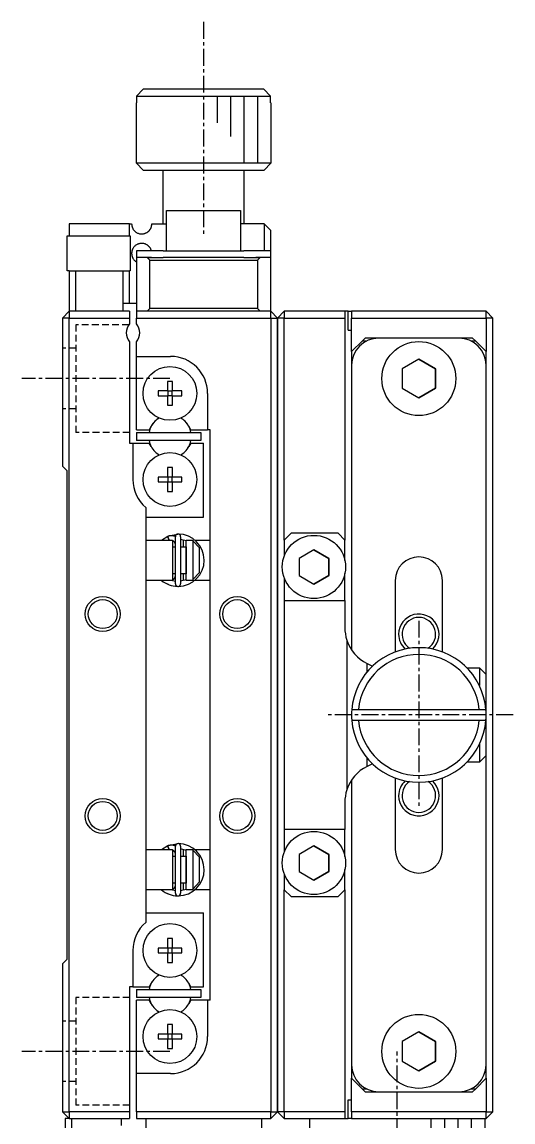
# Model space of a CAD drawing. Extents: x 10 to 415, y 10 to 242.
# Drawn here: x 198.1 to 234.6, y 116.8 to 198.5 of the extents above; entities that cross this region are included whole.
import ezdxf

# ---------------------------------------------------------------- set-up
doc = ezdxf.new("R2010")
doc.units = 0
doc.linetypes.add('CENTER', pattern=[2, 1.25, -0.25, 0.25, -0.25])
doc.linetypes.add('DASHED', pattern=[0.75, 0.5, -0.25])
doc.layers.get('0').update_dxf_attribs({"linetype": 'CONTINUOUS'})
doc.layers.add('CENTER', color=1, linetype='CENTER')

msp = doc.modelspace()

# ---------------------------------------------------------------- linework, layer by layer
at = {"color": 7, "linetype": 'CONTINUOUS'}
for p, q in [((207.09, 193.5), (206.588, 193)), ((206.588, 193), (216.556, 193)), ((206.588, 193), (206.588, 192.5)), ((216.054, 193.5), (207.09, 193.5)), ((216.556, 193), (216.054, 193.5)), ((216.556, 192.5), (216.556, 193)), ((206.588, 192.5), (206.572, 192.5)), ((206.572, 188), (206.572, 192.5)), ((216.572, 192.5), (216.556, 192.5)), ((216.572, 192.5), (216.572, 188)), ((216.572, 188), (206.572, 188)), ((207.072, 187.5), (206.572, 188)), ((207.072, 187.5), (216.072, 187.5)), ((208.572, 183.5), (208.572, 187.5)), ((214.572, 187.5), (214.572, 183.5)), ((216.572, 188), (216.072, 187.5)), ((208.822, 184.5), (214.322, 184.5)), ((208.822, 181.5), (208.822, 184.5)), ((214.322, 184.5), (214.322, 181.5)), ((206.072, 183.5), (201.572, 183.5)), ((201.572, 183.5), (201.572, 182.6)), ((206.072, 182.6), (206.072, 183.5)), ((206.072, 183.5), (206.222, 183.5)), ((206.222, 183.5), (206.222, 183.488)), ((206.222, 183.488), (206.223, 183.476)), ((206.223, 183.476), (206.223, 183.464)), ((206.223, 183.464), (206.224, 183.452)), ((206.224, 183.452), (206.225, 183.44)), ((206.225, 183.44), (206.226, 183.429)), ((206.226, 183.429), (206.227, 183.417)), ((206.227, 183.417), (206.228, 183.406)), ((206.228, 183.406), (206.231, 183.387)), ((206.231, 183.387), (206.234, 183.368)), ((206.234, 183.368), (206.237, 183.349)), ((206.237, 183.349), (206.241, 183.332)), ((206.241, 183.332), (206.245, 183.314)), ((206.245, 183.314), (206.25, 183.298)), ((206.25, 183.298), (206.257, 183.274)), ((206.257, 183.274), (206.265, 183.251)), ((206.265, 183.251), (206.276, 183.221)), ((206.276, 183.221), (206.288, 183.193)), ((206.288, 183.193), (206.301, 183.166)), ((206.301, 183.166), (206.321, 183.127)), ((206.321, 183.127), (206.346, 183.087)), ((207.616, 183.115), (207.625, 183.131)), ((207.625, 183.131), (207.638, 183.155)), ((207.638, 183.155), (207.65, 183.18)), ((207.65, 183.18), (207.662, 183.205)), ((207.662, 183.205), (207.672, 183.229)), ((207.672, 183.229), (207.681, 183.254)), ((207.681, 183.254), (207.689, 183.278)), ((207.689, 183.278), (207.697, 183.306)), ((207.697, 183.306), (207.704, 183.335)), ((207.704, 183.335), (207.71, 183.364)), ((207.71, 183.364), (207.715, 183.397)), ((207.715, 183.397), (207.719, 183.431)), ((207.719, 183.431), (207.721, 183.465)), ((207.721, 183.465), (207.722, 183.5)), ((207.722, 183.5), (208.822, 183.5)), ((216.072, 183.5), (214.322, 183.5)), ((216.072, 183.5), (216.072, 181.5)), ((216.072, 183.5), (216.572, 183)), ((201.422, 182.6), (206.122, 182.6)), ((201.422, 180), (201.422, 182.6)), ((206.122, 182.6), (206.122, 180)), ((206.346, 183.087), (206.373, 183.049)), ((206.373, 183.049), (206.402, 183.013)), ((206.402, 183.013), (206.432, 182.979)), ((206.432, 182.979), (206.465, 182.947)), ((206.465, 182.947), (206.5, 182.917)), ((206.5, 182.917), (206.536, 182.89)), ((206.536, 182.89), (206.575, 182.864)), ((206.575, 182.864), (206.616, 182.84)), ((206.616, 182.84), (206.66, 182.818)), ((206.66, 182.818), (206.706, 182.799)), ((206.706, 182.799), (206.754, 182.782)), ((206.754, 182.782), (206.804, 182.769)), ((206.804, 182.769), (206.839, 182.762)), ((206.839, 182.762), (206.875, 182.756)), ((206.875, 182.756), (206.912, 182.752)), ((206.912, 182.752), (206.94, 182.751)), ((206.94, 182.751), (206.969, 182.75)), ((206.969, 182.75), (207.008, 182.751)), ((207.008, 182.751), (207.048, 182.754)), ((207.048, 182.754), (207.081, 182.758)), ((207.081, 182.758), (207.114, 182.764)), ((207.114, 182.764), (207.147, 182.771)), ((207.147, 182.771), (207.176, 182.778)), ((207.176, 182.778), (207.204, 182.787)), ((207.204, 182.787), (207.232, 182.797)), ((207.232, 182.797), (207.26, 182.807)), ((207.26, 182.807), (207.287, 182.819)), ((207.287, 182.819), (207.314, 182.833)), ((207.314, 182.833), (207.342, 182.847)), ((207.342, 182.847), (207.369, 182.863)), ((207.369, 182.863), (207.396, 182.881)), ((207.396, 182.881), (207.422, 182.9)), ((207.422, 182.9), (207.448, 182.92)), ((207.448, 182.92), (207.471, 182.94)), ((207.471, 182.94), (207.493, 182.96)), ((207.493, 182.96), (207.515, 182.982)), ((207.515, 182.982), (207.532, 183.001)), ((207.532, 183.001), (207.549, 183.021)), ((207.549, 183.021), (207.565, 183.041)), ((207.565, 183.041), (207.586, 183.069)), ((207.586, 183.069), (207.606, 183.099)), ((207.606, 183.099), (207.616, 183.115)), ((216.572, 181.5), (216.572, 183)), ((206.249, 181.498), (206.245, 181.483)), ((206.257, 181.524), (206.249, 181.498)), ((206.265, 181.55), (206.257, 181.524)), ((206.274, 181.575), (206.265, 181.55)), ((206.281, 181.592), (206.274, 181.575)), ((206.289, 181.609), (206.281, 181.592)), ((206.305, 181.642), (206.289, 181.609)), ((206.321, 181.673), (206.305, 181.642)), ((206.339, 181.702), (206.321, 181.673)), ((206.358, 181.73), (206.339, 181.702)), ((206.389, 181.772), (206.358, 181.73)), ((206.423, 181.811), (206.389, 181.772)), ((206.459, 181.847), (206.423, 181.811)), ((206.497, 181.88), (206.459, 181.847)), ((206.537, 181.911), (206.497, 181.88)), ((206.579, 181.938), (206.537, 181.911)), ((206.572, 181.5), (206.572, 181)), ((208.572, 181.5), (206.572, 181.5)), ((206.622, 181.963), (206.579, 181.938)), ((206.668, 181.986), (206.622, 181.963)), ((206.705, 182.001), (206.668, 181.986)), ((206.743, 182.014), (206.705, 182.001)), ((206.783, 182.026), (206.743, 182.014)), ((206.823, 182.035), (206.783, 182.026)), ((206.865, 182.042), (206.823, 182.035)), ((206.907, 182.047), (206.865, 182.042)), ((206.95, 182.05), (206.907, 182.047)), ((206.994, 182.05), (206.95, 182.05)), ((207.027, 182.048), (206.994, 182.05)), ((207.061, 182.045), (207.027, 182.048)), ((207.095, 182.04), (207.061, 182.045)), ((207.133, 182.032), (207.095, 182.04)), ((207.172, 182.023), (207.133, 182.032)), ((207.203, 182.014), (207.172, 182.023)), ((207.234, 182.003), (207.203, 182.014)), ((207.265, 181.99), (207.234, 182.003)), ((207.29, 181.98), (207.265, 181.99)), ((207.314, 181.968), (207.29, 181.98)), ((207.345, 181.951), (207.314, 181.968)), ((207.376, 181.932), (207.345, 181.951)), ((207.407, 181.911), (207.376, 181.932)), ((207.429, 181.895), (207.407, 181.911)), ((207.451, 181.877), (207.429, 181.895)), ((207.47, 181.861), (207.451, 181.877)), ((207.488, 181.844), (207.47, 181.861)), ((207.507, 181.826), (207.488, 181.844)), ((207.53, 181.801), (207.507, 181.826)), ((207.553, 181.774), (207.53, 181.801)), ((207.569, 181.754), (207.553, 181.774)), ((207.584, 181.734), (207.569, 181.754)), ((207.599, 181.712), (207.584, 181.734)), ((207.613, 181.69), (207.599, 181.712)), ((207.626, 181.667), (207.613, 181.69)), ((207.639, 181.643), (207.626, 181.667)), ((207.65, 181.621), (207.639, 181.643)), ((207.66, 181.599), (207.65, 181.621)), ((207.67, 181.576), (207.66, 181.599)), ((207.679, 181.551), (207.67, 181.576)), ((207.687, 181.526), (207.679, 181.551)), ((207.695, 181.5), (207.687, 181.526)), ((208.572, 181.5), (214.572, 181.5)), ((216.572, 181.5), (214.572, 181.5)), ((216.572, 181), (216.572, 181.5)), ((206.223, 181.324), (206.222, 181.312)), ((206.222, 181.312), (206.222, 181.3)), ((206.222, 181.3), (206.222, 181.288)), ((206.222, 181.288), (206.223, 181.277)), ((206.224, 181.347), (206.223, 181.336)), ((206.223, 181.336), (206.223, 181.324)), ((206.223, 181.277), (206.223, 181.263)), ((206.223, 181.263), (206.224, 181.25)), ((206.225, 181.37), (206.224, 181.359)), ((206.224, 181.359), (206.224, 181.347)), ((206.224, 181.25), (206.225, 181.237)), ((206.227, 181.385), (206.225, 181.37)), ((206.225, 181.237), (206.226, 181.223)), ((206.226, 181.223), (206.228, 181.211)), ((206.229, 181.399), (206.227, 181.385)), ((206.228, 181.211), (206.229, 181.198)), ((206.231, 181.413), (206.229, 181.399)), ((206.229, 181.198), (206.232, 181.178)), ((206.233, 181.427), (206.231, 181.413)), ((206.232, 181.178), (206.236, 181.159)), ((206.235, 181.441), (206.233, 181.427)), ((206.238, 181.454), (206.235, 181.441)), ((206.236, 181.159), (206.239, 181.14)), ((206.241, 181.469), (206.238, 181.454)), ((206.239, 181.14), (206.243, 181.122)), ((206.245, 181.483), (206.241, 181.469)), ((206.243, 181.122), (206.248, 181.105)), ((206.248, 181.105), (206.253, 181.088)), ((206.253, 181.088), (206.261, 181.062)), ((206.261, 181.062), (206.269, 181.038)), ((206.269, 181.038), (206.279, 181.014)), ((206.279, 181.014), (206.291, 180.987)), ((206.291, 180.987), (206.303, 180.961)), ((206.303, 180.961), (206.316, 180.936)), ((206.316, 180.936), (206.334, 180.906)), ((206.334, 180.906), (206.353, 180.877)), ((206.353, 180.877), (206.382, 180.837)), ((206.382, 180.837), (206.414, 180.799)), ((206.414, 180.799), (206.448, 180.763)), ((206.448, 180.763), (206.485, 180.73)), ((206.485, 180.73), (206.523, 180.699)), ((206.523, 180.699), (206.564, 180.67)), ((206.564, 180.67), (206.572, 180.666)), ((207.372, 181), (206.572, 181)), ((206.572, 181), (206.572, 177)), ((207.7, 181), (207.372, 181)), ((207.372, 181), (207.572, 180.8)), ((207.372, 181), (207.7, 181)), ((207.572, 180.8), (215.572, 180.8)), ((207.572, 177.2), (207.572, 180.8)), ((207.7, 181), (208.572, 181)), ((214.572, 181), (208.572, 181)), ((214.572, 181), (215.444, 181)), ((215.772, 181), (215.444, 181)), ((215.444, 181), (215.772, 181)), ((215.572, 180.8), (215.772, 181)), ((215.572, 180.8), (215.572, 177.2)), ((216.572, 181), (215.772, 181)), ((216.572, 177), (216.572, 181)), ((201.572, 180), (201.422, 180)), ((201.572, 180), (202.072, 180)), ((201.572, 180), (201.572, 177)), ((202.072, 177), (202.072, 180)), ((202.072, 180), (205.572, 180)), ((205.572, 180), (206.072, 180)), ((205.572, 180), (205.572, 177.6)), ((206.122, 180), (206.072, 180)), ((206.072, 177.6), (206.072, 180)), ((205.572, 177.6), (206.072, 177.6)), ((205.572, 177.6), (205.572, 177)), ((206.072, 177.6), (206.572, 177.6)), ((201.572, 177), (201.072, 176.5)), ((201.572, 177), (201.572, 176.5)), ((206.072, 177), (201.572, 177)), ((206.072, 177), (206.072, 176.5)), ((216.572, 177), (206.572, 177)), ((206.572, 177), (206.572, 176.5)), ((207.572, 177.2), (207.372, 177)), ((215.572, 177.2), (207.572, 177.2)), ((215.772, 177), (215.572, 177.2)), ((216.572, 176.5), (216.572, 177)), ((216.572, 177), (217.072, 176.5)), ((217.572, 177), (217.072, 176.5)), ((217.572, 177), (217.572, 176.5)), ((222.072, 177), (217.572, 177)), ((222.072, 177), (222.072, 176.5)), ((222.322, 177), (222.072, 177)), ((222.322, 175.6), (222.322, 177)), ((222.322, 177), (222.572, 177)), ((232.572, 177), (222.572, 177)), ((222.572, 177), (222.572, 176.5)), ((232.572, 176.5), (232.572, 177)), ((233.072, 176.5), (232.572, 177)), ((201.572, 176.5), (201.072, 176.5)), ((201.072, 176.5), (201.072, 165.5)), ((201.572, 176.5), (206.072, 176.5)), ((201.572, 117.5), (201.572, 176.5)), ((206.072, 176.5), (206.072, 176.061)), ((206.572, 176.5), (216.572, 176.5)), ((206.572, 176.061), (206.572, 176.5)), ((216.572, 176.5), (216.572, 117.5)), ((216.572, 176.5), (217.072, 176.5)), ((217.072, 117.5), (217.072, 176.5)), ((217.572, 176.5), (217.072, 176.5)), ((217.072, 176.5), (217.072, 117.5)), ((217.572, 176.5), (222.072, 176.5)), ((217.572, 160), (217.572, 176.5)), ((222.072, 176.5), (222.072, 160)), ((222.572, 176.5), (232.572, 176.5)), ((222.572, 174), (222.572, 176.5)), ((232.572, 176.5), (232.572, 174)), ((233.072, 176.5), (232.572, 176.5)), ((233.072, 117.5), (233.072, 176.5)), ((222.322, 175.6), (222.572, 175.6)), ((223.572, 175), (223.372, 174.8)), ((224.572, 175), (223.572, 175)), ((230.572, 175), (224.572, 175)), ((231.572, 175), (230.572, 175)), ((231.772, 174.8), (231.572, 175)), ((206.072, 174.739), (206.072, 167.2)), ((206.572, 173.65), (206.572, 174.739)), ((222.572, 174), (223.372, 174.8)), ((223.372, 174.8), (223.7, 174.8)), ((231.444, 174.8), (231.772, 174.8)), ((231.772, 174.8), (232.572, 174)), ((206.572, 173.65), (209.122, 173.65)), ((206.572, 168.2), (206.572, 173.65)), ((222.572, 174), (222.572, 173)), ((227.572, 173.443), (226.322, 172.722)), ((228.822, 172.722), (227.572, 173.443)), ((227.572, 173.443), (228.822, 172.722)), ((232.572, 173), (232.572, 174)), ((222.572, 173), (222.572, 151.842)), ((226.322, 172.722), (226.322, 171.278)), ((228.822, 171.278), (228.822, 172.722)), ((228.822, 172.722), (228.822, 171.278)), ((232.572, 150), (232.572, 173)), ((208.892, 171.786), (208.892, 171.08)), ((209.252, 171.786), (208.892, 171.786)), ((209.252, 171.08), (209.252, 171.786)), ((208.186, 171.08), (208.186, 170.72)), ((208.892, 171.08), (208.186, 171.08)), ((208.903, 171.07), (208.892, 171.08)), ((209.242, 171.07), (208.903, 171.07)), ((208.903, 171.07), (208.903, 170.73)), ((209.242, 171.07), (209.252, 171.08)), ((209.242, 170.73), (209.242, 171.07)), ((209.959, 171.08), (209.252, 171.08)), ((209.959, 170.72), (209.959, 171.08)), ((211.872, 170.9), (211.872, 168.2)), ((226.322, 171.278), (227.572, 170.557)), ((227.572, 170.557), (228.822, 171.278)), ((228.822, 171.278), (227.572, 170.557)), ((208.186, 170.72), (208.892, 170.72)), ((208.903, 170.73), (208.892, 170.72)), ((208.892, 170.72), (208.892, 170.014)), ((208.903, 170.73), (209.242, 170.73)), ((209.242, 170.73), (209.252, 170.72)), ((209.252, 170.72), (209.959, 170.72)), ((209.252, 170.014), (209.252, 170.72)), ((208.892, 170.014), (209.252, 170.014)), ((207.672, 168.46), (207.521, 168.2)), ((210.623, 168.2), (210.473, 168.46)), ((206.572, 168.2), (207.521, 168.2)), ((206.572, 168), (206.572, 167.4)), ((206.572, 168), (211.372, 168)), ((210.623, 168.2), (211.872, 168.2)), ((211.372, 168), (211.372, 167.4)), ((212.072, 168.2), (211.872, 168.2)), ((212.072, 125.8), (212.072, 168.2)), ((206.072, 167.2), (206.322, 167.2)), ((206.322, 167.2), (206.322, 164.5)), ((206.322, 167.2), (207.521, 167.2)), ((211.372, 167.4), (206.572, 167.4)), ((207.672, 166.94), (207.521, 167.2)), ((210.623, 167.2), (210.473, 166.94)), ((210.623, 167.2), (211.572, 167.2)), ((211.572, 161.7), (211.572, 167.2)), ((201.422, 165.15), (201.072, 165.5)), ((201.422, 128.85), (201.422, 165.15)), ((208.892, 165.386), (208.892, 164.68)), ((209.252, 165.386), (208.892, 165.386)), ((209.252, 164.68), (209.252, 165.386)), ((208.186, 164.68), (208.186, 164.32)), ((208.892, 164.68), (208.186, 164.68)), ((208.186, 164.32), (208.892, 164.32)), ((208.903, 164.67), (208.892, 164.68)), ((208.903, 164.33), (208.892, 164.32)), ((208.892, 164.32), (208.892, 163.614)), ((209.242, 164.67), (208.903, 164.67)), ((208.903, 164.67), (208.903, 164.33)), ((208.903, 164.33), (209.242, 164.33)), ((209.242, 164.67), (209.252, 164.68)), ((209.242, 164.33), (209.242, 164.67)), ((209.242, 164.33), (209.252, 164.32)), ((209.959, 164.68), (209.252, 164.68)), ((209.252, 164.32), (209.959, 164.32)), ((209.252, 163.614), (209.252, 164.32)), ((209.959, 164.32), (209.959, 164.68)), ((208.892, 163.614), (209.252, 163.614)), ((207.272, 162.421), (207.272, 159.575)), ((207.272, 161.7), (211.572, 161.7)), ((208.436, 160), (208.908, 160.288)), ((208.899, 160.284), (208.898, 160.282)), ((208.898, 160.282), (208.997, 160)), ((208.905, 160.283), (208.904, 160.28)), ((208.904, 160.28), (208.904, 160.275)), ((208.904, 160.275), (208.905, 160.268)), ((208.906, 160.286), (208.905, 160.283)), ((208.905, 160.268), (208.906, 160.261)), ((208.907, 160.288), (208.906, 160.286)), ((208.906, 160.261), (208.907, 160.253)), ((208.909, 160.289), (208.907, 160.288)), ((208.907, 160.253), (208.909, 160.244)), ((208.908, 160.288), (208.938, 160.3)), ((208.909, 160.244), (208.912, 160.235)), ((208.912, 160.235), (208.915, 160.224)), ((208.938, 160.3), (208.97, 160.312)), ((208.957, 160.308), (209.645, 160.444)), ((208.97, 160.312), (209.003, 160.321)), ((209.003, 160.321), (209.036, 160.329)), ((209.036, 160.329), (209.07, 160.335)), ((209.07, 160.335), (209.104, 160.34)), ((209.104, 160.34), (209.138, 160.343)), ((209.138, 160.343), (209.173, 160.344)), ((209.173, 160.344), (209.207, 160.343)), ((209.207, 160.343), (209.241, 160.341)), ((209.241, 160.341), (209.275, 160.337)), ((209.275, 160.337), (209.309, 160.331)), ((209.309, 160.331), (209.342, 160.323)), ((209.342, 160.323), (209.375, 160.314)), ((209.375, 160.314), (209.408, 160.304)), ((209.408, 160.304), (209.44, 160.291)), ((209.44, 160.291), (209.471, 160.277)), ((209.471, 160.277), (209.479, 160.274)), ((209.477, 156.75), (209.477, 160.25)), ((209.867, 160.25), (209.867, 156.75)), ((218.072, 160.5), (217.572, 160)), ((221.572, 160.5), (218.072, 160.5)), ((222.072, 160), (221.572, 160.5)), ((207.272, 160), (209.272, 160)), ((207.272, 159.575), (207.272, 157.425)), ((208.915, 160.224), (208.918, 160.213)), ((208.918, 160.213), (208.922, 160.201)), ((208.922, 160.201), (208.926, 160.188)), ((208.926, 160.188), (208.93, 160.175)), ((208.93, 160.175), (208.935, 160.162)), ((208.935, 160.162), (208.941, 160.148)), ((208.941, 160.148), (208.946, 160.134)), ((208.946, 160.134), (208.952, 160.12)), ((208.952, 160.12), (208.958, 160.106)), ((208.958, 160.106), (208.964, 160.092)), ((208.964, 160.092), (208.97, 160.077)), ((208.97, 160.077), (208.976, 160.064)), ((208.976, 160.064), (208.983, 160.05)), ((208.983, 160.05), (208.989, 160.037)), ((208.989, 160.037), (208.995, 160.024)), ((208.995, 160.024), (209.001, 160.012)), ((209.001, 160.012), (209.008, 160)), ((209.272, 160), (209.272, 157)), ((209.276, 159.937), (209.272, 159.938)), ((209.272, 159.5), (209.477, 159.5)), ((209.29, 159.931), (209.276, 159.937)), ((209.304, 159.925), (209.29, 159.931)), ((209.317, 159.918), (209.304, 159.925)), ((209.33, 159.911), (209.317, 159.918)), ((209.343, 159.903), (209.33, 159.911)), ((209.355, 159.894), (209.343, 159.903)), ((209.367, 159.885), (209.355, 159.894)), ((209.378, 159.875), (209.367, 159.885)), ((209.389, 159.865), (209.378, 159.875)), ((209.399, 159.854), (209.389, 159.865)), ((209.409, 159.842), (209.399, 159.854)), ((209.418, 159.83), (209.409, 159.842)), ((209.427, 159.818), (209.418, 159.83)), ((209.434, 159.805), (209.427, 159.818)), ((209.442, 159.792), (209.434, 159.805)), ((209.448, 159.779), (209.442, 159.792)), ((209.454, 159.765), (209.448, 159.779)), ((209.46, 159.751), (209.454, 159.765)), ((209.464, 159.737), (209.46, 159.751)), ((209.468, 159.722), (209.464, 159.737)), ((209.471, 159.707), (209.468, 159.722)), ((209.474, 159.693), (209.471, 159.707)), ((209.476, 159.678), (209.474, 159.693)), ((209.477, 159.663), (209.476, 159.678)), ((209.477, 159.649), (209.477, 159.663)), ((210.272, 159.935), (209.867, 160.044)), ((209.867, 159.5), (210.272, 159.5)), ((210.072, 159.5), (210.072, 160)), ((210.072, 160), (210.083, 160)), ((210.083, 160), (210.083, 160)), ((210.083, 160), (210.083, 160)), ((210.084, 160), (210.084, 160)), ((210.084, 160), (210.084, 160)), ((210.272, 157), (210.272, 160)), ((210.272, 159.5), (210.272, 160)), ((210.272, 160), (210.772, 160)), ((210.272, 159.5), (210.272, 157.5)), ((210.272, 157.5), (210.272, 159.5)), ((210.772, 160), (210.772, 159.949)), ((210.772, 159.949), (210.772, 157.058)), ((211.272, 159.42), (210.772, 159.949)), ((210.908, 160), (210.908, 160)), ((210.909, 160), (212.072, 160)), ((211.272, 157.587), (211.272, 159.42)), ((217.572, 160), (217.572, 158.826)), ((222.072, 158.482), (222.072, 160)), ((219.772, 159.27), (218.672, 158.635)), ((218.672, 158.635), (218.672, 157.365)), ((220.872, 158.635), (219.772, 159.27)), ((219.772, 159.27), (220.872, 158.635)), ((220.872, 157.365), (220.872, 158.635)), ((220.872, 158.635), (220.872, 157.365)), ((207.272, 157.425), (207.272, 136.575)), ((209.272, 157), (207.272, 157)), ((209.261, 157), (209.272, 156.997)), ((209.477, 157.5), (209.272, 157.5)), ((209.272, 157.062), (209.282, 157.066)), ((209.272, 156.997), (209.477, 156.956)), ((209.282, 157.066), (209.296, 157.071)), ((209.296, 157.071), (209.31, 157.078)), ((209.31, 157.078), (209.323, 157.085)), ((209.323, 157.085), (209.336, 157.093)), ((209.336, 157.093), (209.348, 157.101)), ((209.348, 157.101), (209.36, 157.11)), ((209.36, 157.11), (209.372, 157.12)), ((209.372, 157.12), (209.383, 157.13)), ((209.383, 157.13), (209.394, 157.141)), ((209.394, 157.141), (209.404, 157.152)), ((209.404, 157.152), (209.413, 157.163)), ((209.413, 157.163), (209.422, 157.176)), ((209.422, 157.176), (209.43, 157.188)), ((209.43, 157.188), (209.438, 157.201)), ((209.438, 157.201), (209.445, 157.214)), ((209.445, 157.214), (209.451, 157.228)), ((209.451, 157.228), (209.457, 157.242)), ((209.457, 157.242), (209.462, 157.256)), ((209.462, 157.256), (209.466, 157.271)), ((209.466, 157.271), (209.47, 157.285)), ((209.47, 157.285), (209.473, 157.3)), ((209.473, 157.3), (209.475, 157.315)), ((209.475, 157.315), (209.476, 157.33)), ((209.476, 157.33), (209.477, 157.345)), ((209.477, 157.345), (209.477, 157.351)), ((210.272, 157.5), (209.867, 157.5)), ((209.867, 156.957), (210.272, 157.064)), ((210.072, 157), (210.072, 157.5)), ((210.082, 157), (210.072, 157)), ((210.084, 157), (210.083, 157)), ((210.083, 157), (210.083, 157)), ((210.083, 157), (210.083, 157)), ((210.083, 157), (210.083, 157)), ((210.083, 157), (210.083, 157)), ((210.083, 157), (210.083, 157)), ((210.084, 157), (210.084, 157)), ((210.084, 157), (210.084, 157)), ((210.272, 157), (210.272, 157.5)), ((210.772, 157), (210.272, 157)), ((210.772, 157.058), (211.272, 157.587)), ((210.772, 157.058), (210.772, 157)), ((212.072, 157), (210.909, 157)), ((211.272, 157.58), (211.272, 157.587)), ((217.572, 157.174), (217.572, 155.5)), ((218.672, 157.365), (219.772, 156.73)), ((219.772, 156.73), (220.872, 157.365)), ((220.872, 157.365), (219.772, 156.73)), ((222.072, 155.5), (222.072, 157.518)), ((225.822, 157), (225.822, 151.684)), ((229.322, 151.684), (229.322, 157)), ((208.908, 156.713), (208.89, 156.72)), ((208.907, 156.712), (208.908, 156.712)), ((208.908, 156.712), (208.909, 156.711)), ((208.945, 156.697), (208.908, 156.712)), ((208.911, 156.712), (208.909, 156.711)), ((208.909, 156.711), (208.909, 156.712)), ((208.948, 156.696), (208.945, 156.697)), ((208.95, 156.695), (208.948, 156.696)), ((208.954, 156.694), (208.95, 156.695)), ((208.955, 156.693), (208.954, 156.694)), ((208.957, 156.693), (208.955, 156.693)), ((208.958, 156.692), (208.957, 156.693)), ((208.96, 156.692), (208.958, 156.692)), ((208.961, 156.691), (208.96, 156.692)), ((208.962, 156.691), (208.961, 156.691)), ((208.963, 156.691), (208.962, 156.691)), ((208.964, 156.69), (208.963, 156.691)), ((208.965, 156.69), (208.964, 156.69)), ((208.966, 156.69), (208.965, 156.69)), ((217.572, 155.5), (222.072, 155.5)), ((217.572, 155.5), (217.572, 138.5)), ((222.072, 155.5), (222.072, 153.5)), ((222.222, 152.563), (222.222, 141.437)), ((223.722, 150.19), (223.722, 150.821)), ((231.143, 150.5), (232.072, 150.5)), ((232.072, 150.5), (232.072, 149.179)), ((232.572, 150), (232.072, 150.5)), ((232.572, 147), (232.572, 150)), ((222.588, 147.4), (223.09, 147.4)), ((223.09, 147.4), (232.054, 147.4)), ((232.054, 147.4), (232.556, 147.4)), ((223.09, 146.6), (222.588, 146.6)), ((232.054, 146.6), (223.09, 146.6)), ((232.556, 146.6), (232.054, 146.6)), ((232.572, 144), (232.572, 147)), ((232.072, 144.821), (232.072, 143.5)), ((232.072, 143.5), (232.572, 144)), ((232.572, 121), (232.572, 144)), ((223.722, 143.179), (223.722, 143.81)), ((232.072, 143.5), (231.143, 143.5)), ((225.822, 142.316), (225.822, 137)), ((229.322, 137), (229.322, 142.316)), ((222.572, 142.158), (222.572, 121)), ((222.072, 140.5), (222.072, 138.5)), ((222.072, 138.5), (217.572, 138.5)), ((217.572, 138.5), (217.572, 136.826)), ((222.072, 136.482), (222.072, 138.5)), ((208.957, 137.308), (209.645, 137.444)), ((209.104, 137.34), (209.138, 137.343)), ((209.138, 137.343), (209.173, 137.344)), ((209.173, 137.344), (209.207, 137.343)), ((209.207, 137.343), (209.241, 137.341)), ((209.241, 137.341), (209.275, 137.337)), ((207.272, 137), (209.272, 137)), ((207.272, 136.575), (207.272, 134.425)), ((208.436, 137), (208.908, 137.288)), ((208.879, 137.275), (208.899, 137.283)), ((208.899, 137.284), (208.997, 137)), ((208.905, 137.283), (208.904, 137.28)), ((208.904, 137.28), (208.904, 137.275)), ((208.904, 137.275), (208.905, 137.268)), ((208.906, 137.286), (208.905, 137.283)), ((208.905, 137.268), (208.906, 137.261)), ((208.907, 137.288), (208.906, 137.286)), ((208.906, 137.261), (208.907, 137.253)), ((208.909, 137.289), (208.907, 137.288)), ((208.907, 137.253), (208.909, 137.244)), ((208.908, 137.288), (208.938, 137.3)), ((208.909, 137.244), (208.912, 137.235)), ((208.912, 137.235), (208.915, 137.224)), ((208.915, 137.224), (208.918, 137.213)), ((208.918, 137.213), (208.922, 137.201)), ((208.922, 137.201), (208.926, 137.188)), ((208.926, 137.188), (208.93, 137.175)), ((208.93, 137.175), (208.935, 137.162)), ((208.935, 137.162), (208.941, 137.148)), ((208.938, 137.3), (208.97, 137.312)), ((208.941, 137.148), (208.946, 137.134)), ((208.946, 137.134), (208.952, 137.12)), ((208.952, 137.12), (208.958, 137.106)), ((208.958, 137.106), (208.964, 137.092)), ((208.964, 137.092), (208.97, 137.077)), ((208.97, 137.312), (209.003, 137.321)), ((208.97, 137.077), (208.976, 137.064)), ((208.976, 137.064), (208.983, 137.05)), ((208.983, 137.05), (208.989, 137.037)), ((208.989, 137.037), (208.995, 137.024)), ((208.995, 137.024), (209.001, 137.012)), ((209.001, 137.012), (209.008, 137)), ((209.003, 137.321), (209.036, 137.329)), ((209.036, 137.329), (209.07, 137.335)), ((209.07, 137.335), (209.104, 137.34)), ((209.272, 137), (209.272, 134)), ((209.276, 136.937), (209.272, 136.938)), ((209.275, 137.337), (209.309, 137.331)), ((209.29, 136.931), (209.276, 136.937)), ((209.304, 136.925), (209.29, 136.931)), ((209.317, 136.918), (209.304, 136.925)), ((209.309, 137.331), (209.342, 137.323)), ((209.33, 136.911), (209.317, 136.918)), ((209.343, 136.903), (209.33, 136.911)), ((209.342, 137.323), (209.375, 137.314)), ((209.355, 136.894), (209.343, 136.903)), ((209.367, 136.885), (209.355, 136.894)), ((209.378, 136.875), (209.367, 136.885)), ((209.375, 137.314), (209.408, 137.304)), ((209.389, 136.865), (209.378, 136.875)), ((209.399, 136.854), (209.389, 136.865)), ((209.409, 136.842), (209.399, 136.854)), ((209.408, 137.304), (209.44, 137.291)), ((209.418, 136.83), (209.409, 136.842)), ((209.427, 136.818), (209.418, 136.83)), ((209.434, 136.805), (209.427, 136.818)), ((209.442, 136.792), (209.434, 136.805)), ((209.44, 137.291), (209.471, 137.277)), ((209.448, 136.779), (209.442, 136.792)), ((209.454, 136.765), (209.448, 136.779)), ((209.46, 136.751), (209.454, 136.765)), ((209.464, 136.737), (209.46, 136.751)), ((209.468, 136.722), (209.464, 136.737)), ((209.471, 136.707), (209.468, 136.722)), ((209.471, 137.277), (209.479, 137.274)), ((209.474, 136.693), (209.471, 136.707)), ((209.476, 136.678), (209.474, 136.693)), ((209.477, 136.663), (209.476, 136.678)), ((209.477, 133.75), (209.477, 137.25)), ((209.477, 136.649), (209.477, 136.663)), ((209.867, 137.25), (209.867, 133.75)), ((210.272, 136.935), (209.867, 137.044)), ((210.072, 136.5), (210.072, 137)), ((210.072, 137), (210.083, 137)), ((210.083, 137), (210.083, 137)), ((210.083, 137), (210.083, 137)), ((210.084, 137), (210.084, 137)), ((210.084, 137), (210.084, 137)), ((210.272, 134), (210.272, 137)), ((210.272, 136.5), (210.272, 137)), ((210.272, 137), (210.772, 137)), ((210.772, 137), (210.772, 136.949)), ((210.772, 136.949), (210.772, 134.058)), ((211.272, 136.42), (210.772, 136.949)), ((210.908, 137), (210.908, 137)), ((210.909, 137), (212.072, 137)), ((219.772, 137.27), (218.672, 136.635)), ((218.672, 136.635), (218.672, 135.365)), ((220.872, 136.635), (219.772, 137.27)), ((219.772, 137.27), (220.872, 136.635)), ((220.872, 135.365), (220.872, 136.635)), ((220.872, 136.635), (220.872, 135.365)), ((209.272, 136.5), (209.477, 136.5)), ((209.867, 136.5), (210.272, 136.5)), ((210.272, 134.5), (210.272, 136.5)), ((210.272, 136.5), (210.272, 134.5)), ((211.272, 134.587), (211.272, 136.42)), ((217.572, 135.174), (217.572, 134)), ((218.672, 135.365), (219.772, 134.73)), ((219.772, 134.73), (220.872, 135.365)), ((220.872, 135.365), (219.772, 134.73)), ((222.072, 134), (222.072, 135.518)), ((207.272, 134.425), (207.272, 131.579)), ((209.477, 134.5), (209.272, 134.5)), ((209.282, 134.066), (209.296, 134.071)), ((209.296, 134.071), (209.31, 134.078)), ((209.31, 134.078), (209.323, 134.085)), ((209.323, 134.085), (209.336, 134.093)), ((209.336, 134.093), (209.348, 134.101)), ((209.348, 134.101), (209.36, 134.11)), ((209.36, 134.11), (209.372, 134.12)), ((209.372, 134.12), (209.383, 134.13)), ((209.383, 134.13), (209.394, 134.141)), ((209.394, 134.141), (209.404, 134.152)), ((209.404, 134.152), (209.413, 134.163)), ((209.413, 134.163), (209.422, 134.176)), ((209.422, 134.176), (209.43, 134.188)), ((209.43, 134.188), (209.438, 134.201)), ((209.438, 134.201), (209.445, 134.214)), ((209.445, 134.214), (209.451, 134.228)), ((209.451, 134.228), (209.457, 134.242)), ((209.457, 134.242), (209.462, 134.256)), ((209.462, 134.256), (209.466, 134.271)), ((209.466, 134.271), (209.47, 134.285)), ((209.47, 134.285), (209.473, 134.3)), ((209.473, 134.3), (209.475, 134.315)), ((209.475, 134.315), (209.476, 134.33)), ((209.476, 134.33), (209.477, 134.345)), ((209.477, 134.345), (209.477, 134.351)), ((210.272, 134.5), (209.867, 134.5)), ((210.072, 134), (210.072, 134.5)), ((210.272, 134), (210.272, 134.5)), ((210.772, 134.058), (211.272, 134.587)), ((211.272, 134.58), (211.272, 134.587)), ((209.272, 134), (207.272, 134)), ((208.908, 133.713), (208.875, 133.727)), ((208.907, 133.712), (208.908, 133.712)), ((208.908, 133.712), (208.909, 133.711)), ((208.945, 133.697), (208.908, 133.712)), ((208.911, 133.712), (208.909, 133.711)), ((208.909, 133.711), (208.909, 133.712)), ((208.948, 133.696), (208.945, 133.697)), ((208.95, 133.695), (208.948, 133.696)), ((208.954, 133.694), (208.95, 133.695)), ((208.955, 133.693), (208.954, 133.694)), ((208.957, 133.693), (208.955, 133.693)), ((208.958, 133.692), (208.957, 133.693)), ((208.96, 133.692), (208.958, 133.692)), ((208.961, 133.691), (208.96, 133.692)), ((208.962, 133.691), (208.961, 133.691)), ((208.963, 133.691), (208.962, 133.691)), ((208.964, 133.69), (208.963, 133.691)), ((208.965, 133.69), (208.964, 133.69)), ((208.966, 133.69), (208.965, 133.69)), ((209.261, 134), (209.272, 133.997)), ((209.272, 134.062), (209.282, 134.066)), ((209.272, 133.997), (209.477, 133.956)), ((209.867, 133.957), (210.272, 134.064)), ((210.082, 134), (210.072, 134)), ((210.084, 134), (210.083, 134)), ((210.083, 134), (210.083, 134)), ((210.083, 134), (210.083, 134)), ((210.083, 134), (210.083, 134)), ((210.083, 134), (210.083, 134)), ((210.083, 134), (210.083, 134)), ((210.084, 134), (210.084, 134)), ((210.084, 134), (210.084, 134)), ((210.772, 134), (210.272, 134)), ((210.772, 134.058), (210.772, 134)), ((212.072, 134), (210.909, 134)), ((217.572, 134), (218.072, 133.5)), ((217.572, 117.5), (217.572, 134)), ((218.072, 133.5), (221.572, 133.5)), ((221.572, 133.5), (222.072, 134)), ((222.072, 134), (222.072, 117.5)), ((207.272, 132.3), (211.572, 132.3)), ((211.572, 126.8), (211.572, 132.3)), ((208.892, 130.386), (208.892, 129.68)), ((209.252, 130.386), (208.892, 130.386)), ((209.252, 129.68), (209.252, 130.386)), ((206.322, 129.5), (206.322, 126.8)), ((208.186, 129.68), (208.186, 129.32)), ((208.892, 129.68), (208.186, 129.68)), ((208.186, 129.32), (208.892, 129.32)), ((208.903, 129.67), (208.892, 129.68)), ((208.903, 129.33), (208.892, 129.32)), ((208.892, 129.32), (208.892, 128.614)), ((209.242, 129.67), (208.903, 129.67)), ((208.903, 129.67), (208.903, 129.33)), ((208.903, 129.33), (209.242, 129.33)), ((209.242, 129.67), (209.252, 129.68)), ((209.242, 129.33), (209.242, 129.67)), ((209.242, 129.33), (209.252, 129.32)), ((209.959, 129.68), (209.252, 129.68)), ((209.252, 129.32), (209.959, 129.32)), ((209.252, 128.614), (209.252, 129.32)), ((209.959, 129.32), (209.959, 129.68)), ((201.072, 128.5), (201.422, 128.85)), ((201.072, 128.5), (201.072, 117.5)), ((208.892, 128.614), (209.252, 128.614)), ((206.072, 126.8), (206.072, 117.5)), ((206.322, 126.8), (206.072, 126.8)), ((206.322, 126.8), (207.521, 126.8)), ((207.672, 127.06), (207.521, 126.8)), ((210.623, 126.8), (210.473, 127.06)), ((210.623, 126.8), (211.572, 126.8)), ((206.572, 126.6), (206.572, 126)), ((206.572, 126.6), (211.372, 126.6)), ((211.372, 126), (206.572, 126)), ((211.372, 126.6), (211.372, 126)), ((207.521, 125.8), (206.572, 125.8)), ((206.572, 120.35), (206.572, 125.8)), ((207.672, 125.54), (207.521, 125.8)), ((210.623, 125.8), (210.473, 125.54)), ((211.872, 125.8), (210.623, 125.8)), ((212.072, 125.8), (211.872, 125.8)), ((211.872, 125.8), (211.872, 123.1)), ((208.892, 123.986), (208.892, 123.28)), ((209.252, 123.986), (208.892, 123.986)), ((209.252, 123.28), (209.252, 123.986)), ((227.572, 123.443), (226.322, 122.722)), ((228.822, 122.722), (227.572, 123.443)), ((227.572, 123.443), (228.822, 122.722)), ((208.186, 123.28), (208.186, 122.92)), ((208.892, 123.28), (208.186, 123.28)), ((208.186, 122.92), (208.892, 122.92)), ((208.903, 123.27), (208.892, 123.28)), ((208.903, 122.93), (208.892, 122.92)), ((208.892, 122.92), (208.892, 122.214)), ((209.242, 123.27), (208.903, 123.27)), ((208.903, 123.27), (208.903, 122.93)), ((208.903, 122.93), (209.242, 122.93)), ((209.242, 123.27), (209.252, 123.28)), ((209.242, 122.93), (209.242, 123.27)), ((209.242, 122.93), (209.252, 122.92)), ((209.959, 123.28), (209.252, 123.28)), ((209.252, 122.92), (209.959, 122.92)), ((209.252, 122.214), (209.252, 122.92)), ((209.959, 122.92), (209.959, 123.28)), ((226.322, 122.722), (226.322, 121.278)), ((228.822, 121.278), (228.822, 122.722)), ((228.822, 122.722), (228.822, 121.278)), ((208.892, 122.214), (209.252, 122.214)), ((222.572, 121), (222.572, 120)), ((226.322, 121.278), (227.572, 120.557)), ((227.572, 120.557), (228.822, 121.278)), ((228.822, 121.278), (227.572, 120.557)), ((232.572, 120), (232.572, 121)), ((209.122, 120.35), (206.572, 120.35)), ((206.572, 117.5), (206.572, 120.35)), ((223.372, 119.2), (222.572, 120)), ((222.572, 117.5), (222.572, 120)), ((232.572, 120), (231.772, 119.2)), ((232.572, 120), (232.572, 117.5)), ((223.7, 119.2), (223.372, 119.2)), ((223.372, 119.2), (223.572, 119)), ((223.572, 119), (224.572, 119)), ((224.572, 119), (230.572, 119)), ((230.572, 119), (231.572, 119)), ((231.772, 119.2), (231.444, 119.2)), ((231.572, 119), (231.772, 119.2)), ((222.322, 117), (222.322, 118.4)), ((222.322, 118.4), (222.572, 118.4)), ((201.072, 117.5), (201.572, 117.5)), ((201.072, 117.5), (201.572, 117)), ((201.272, 117), (201.272, 114.5)), ((201.572, 117), (201.272, 117)), ((206.072, 117.5), (201.572, 117.5)), ((201.572, 117.5), (201.572, 117)), ((201.572, 117), (206.072, 117)), ((201.772, 114.5), (201.772, 117)), ((205.472, 116.5), (205.472, 117)), ((206.072, 117.5), (206.072, 117)), ((216.572, 117.5), (206.572, 117.5)), ((206.572, 117.5), (206.572, 117)), ((206.572, 117), (216.572, 117)), ((207.272, 117), (207.272, 112)), ((215.872, 117), (215.872, 112)), ((216.572, 117.5), (217.072, 117.5)), ((216.572, 117), (217.072, 117.5)), ((216.572, 117), (216.572, 117.5)), ((217.572, 117.5), (217.072, 117.5)), ((217.572, 117), (217.072, 117.5)), ((222.072, 117.5), (217.572, 117.5)), ((217.572, 117.5), (217.572, 117)), ((217.572, 117), (222.072, 117)), ((219.472, 107.7), (219.472, 117)), ((222.072, 117.5), (222.072, 117)), ((222.072, 117), (222.322, 117)), ((222.572, 117), (222.322, 117)), ((232.572, 117.5), (222.572, 117.5)), ((222.572, 117.5), (222.572, 117)), ((222.572, 117), (232.572, 117)), ((232.472, 117), (232.472, 107.7)), ((232.572, 117.5), (233.072, 117.5)), ((232.572, 117), (233.072, 117.5)), ((232.572, 117), (232.572, 117.5))]:
    msp.add_line(p, q, dxfattribs=at)
at = {"color": 3, "linetype": 'CONTINUOUS'}
for p, q in [((212.572, 193), (212.572, 191)), ((213.572, 193), (213.572, 190)), ((214.572, 193), (214.572, 188)), ((215.572, 193), (215.572, 188)), ((228.472, 117), (228.472, 107.7)), ((229.472, 117), (229.472, 107.7)), ((230.472, 117), (230.472, 107.7)), ((231.472, 117), (231.472, 107.7))]:
    msp.add_line(p, q, dxfattribs=at)
at = {"color": 3, "linetype": 'DASHED'}
for p, q in [((202.072, 176), (202.072, 168)), ((206.022, 176), (202.072, 176)), ((202.072, 174.25), (201.072, 174.25)), ((202.072, 169.75), (201.072, 169.75)), ((206.072, 168), (202.072, 168)), ((202.072, 126), (202.072, 118)), ((206.072, 126), (202.072, 126)), ((202.072, 124.25), (201.072, 124.25)), ((202.072, 119.75), (201.072, 119.75)), ((206.072, 118), (202.072, 118))]:
    msp.add_line(p, q, dxfattribs=at)
at = {"color": 7, "linetype": 'CONTINUOUS'}
for centre, radius in [((227.572, 172), 2.75), ((209.072, 170.9), 2), ((209.072, 164.5), 2), ((219.772, 158), 2.35), ((204.072, 154.5), 1.075), ((214.072, 154.5), 1.075), ((204.072, 139.5), 1.075), ((214.072, 139.5), 1.075), ((219.772, 136), 2.35), ((209.072, 129.5), 2), ((209.072, 123.1), 2), ((227.572, 122), 2.75)]:
    msp.add_circle(centre, radius, dxfattribs=at)
at = {"color": 3, "linetype": 'CONTINUOUS'}
for centre in [(204.072, 154.5), (214.072, 154.5), (204.072, 139.5), (214.072, 139.5)]:
    msp.add_circle(centre, 1.3, dxfattribs=at)
at = {"color": 7, "linetype": 'CONTINUOUS'}
for centre, radius, start, end in [((206.822, 175.4), 1, 138.59038, 221.40962), ((205.822, 175.4), 1, 318.59038, 41.40962), ((224.572, 173), 2, 90, 180), ((230.572, 173), 2, 0, 90), ((209.122, 170.9), 2.75, 0, 90), ((209.072, 167.7), 1.587, 135.00025, 169.10691), ((209.187, 167.585), 1.75, 135, 150), ((209.187, 167.585), 1.75, 121.88153, 135), ((209.072, 167.7), 1.587, 120.43318, 135.00025), ((209.072, 167.7), 1.587, 44.99975, 59.56682), ((208.957, 167.585), 1.75, 45, 58.11847), ((208.957, 167.585), 1.75, 30, 45), ((209.072, 167.7), 1.587, 10.89309, 44.99975), ((209.072, 167.7), 1.587, 190.89302, 225.00025), ((209.187, 167.815), 1.75, 210, 225), ((209.072, 167.7), 1.587, 314.99975, 349.10698), ((208.957, 167.815), 1.75, 315, 330), ((209.187, 167.815), 1.75, 225, 238.11847), ((209.072, 167.7), 1.587, 225.00025, 239.56674), ((209.072, 167.7), 1.587, 300.43326, 314.99975), ((208.957, 167.815), 1.75, 301.88153, 315), ((209.072, 164.5), 2.75, 180, 229.11481), ((209.672, 160.25), 0.195, 0, 180), ((209.672, 158.5), 1.944, 270.74201, 89.32769), ((227.572, 157), 1.75, 0, 180), ((209.674, 158.505), 1.949, 230.57088, 269.22557), ((209.672, 156.75), 0.195, 180, 0), ((227.572, 153), 1.25, 90, 236.87706), ((227.572, 153), 1.25, 303.12294, 90), ((225.072, 153.5), 3, 180, 198.19487), ((225.072, 153.5), 3, 198.19491, 243.25627), ((227.572, 147), 5, 4.58857, 175.41143), ((227.572, 147), 4.5, 5.09969, 174.90031), ((225.072, 153.5), 3, 243.25632, 252.096), ((227.572, 147), 5, 175.41143, 184.58857), ((227.572, 147), 5, 355.41143, 4.58857), ((227.572, 147), 5, 184.58857, 355.41143), ((227.572, 147), 4.5, 185.09969, 354.90031), ((225.072, 140.5), 3, 116.74368, 161.80513), ((225.072, 140.5), 3, 107.904, 116.74368), ((225.072, 140.5), 3, 161.80513, 180), ((227.572, 141), 1.25, 123.12294, 56.87706), ((209.672, 137.25), 0.195, 0, 180), ((209.672, 135.5), 1.944, 270.74201, 89.32769), ((227.572, 137), 1.75, 180, 0), ((209.674, 135.505), 1.949, 230.57088, 269.22557), ((209.672, 133.75), 0.195, 180, 0), ((209.072, 129.5), 2.75, 130.88519, 180), ((209.187, 126.185), 1.75, 121.88153, 135), ((209.072, 126.3), 1.587, 120.43318, 135.00025), ((209.072, 126.3), 1.587, 44.99975, 59.56682), ((208.957, 126.185), 1.75, 45, 58.11847), ((209.072, 126.3), 1.587, 135.00025, 169.10691), ((209.187, 126.185), 1.75, 135, 150), ((208.957, 126.185), 1.75, 30, 45), ((209.072, 126.3), 1.587, 10.89309, 44.99975), ((209.072, 126.3), 1.587, 190.89302, 225.00025), ((209.072, 126.3), 1.587, 314.99975, 349.10698), ((209.187, 126.415), 1.75, 210, 225), ((209.187, 126.415), 1.75, 225, 238.11847), ((209.072, 126.3), 1.587, 225.00025, 239.56674), ((209.072, 126.3), 1.587, 300.43326, 314.99975), ((208.957, 126.415), 1.75, 301.88153, 315), ((208.957, 126.415), 1.75, 315, 330), ((209.122, 123.1), 2.75, 270, 0), ((224.572, 121), 2, 180, 270), ((230.572, 121), 2, 270, 0)]:
    msp.add_arc(centre, radius, start, end, dxfattribs=at)
at = {"color": 3, "linetype": 'CONTINUOUS'}
for centre, start, end in [((227.572, 153), 312.59881, 180), ((227.572, 153), 180, 227.40119), ((227.572, 141), 132.59881, 180), ((227.572, 141), 180, 47.40119)]:
    msp.add_arc(centre, 1.5, start, end, dxfattribs=at)
at = {"layer": 'CENTER', "color": 1, "linetype": 'CENTER'}
for p, q in [((211.572, 198.5), (211.572, 182.5)), ((209.072, 172), (198.072, 172)), ((227.572, 154), (227.572, 140)), ((234.572, 147), (220.572, 147)), ((209.072, 122), (198.072, 122)), ((225.972, 101.7), (225.972, 122))]:
    msp.add_line(p, q, dxfattribs=at)

doc.saveas('drawing.dxf')
